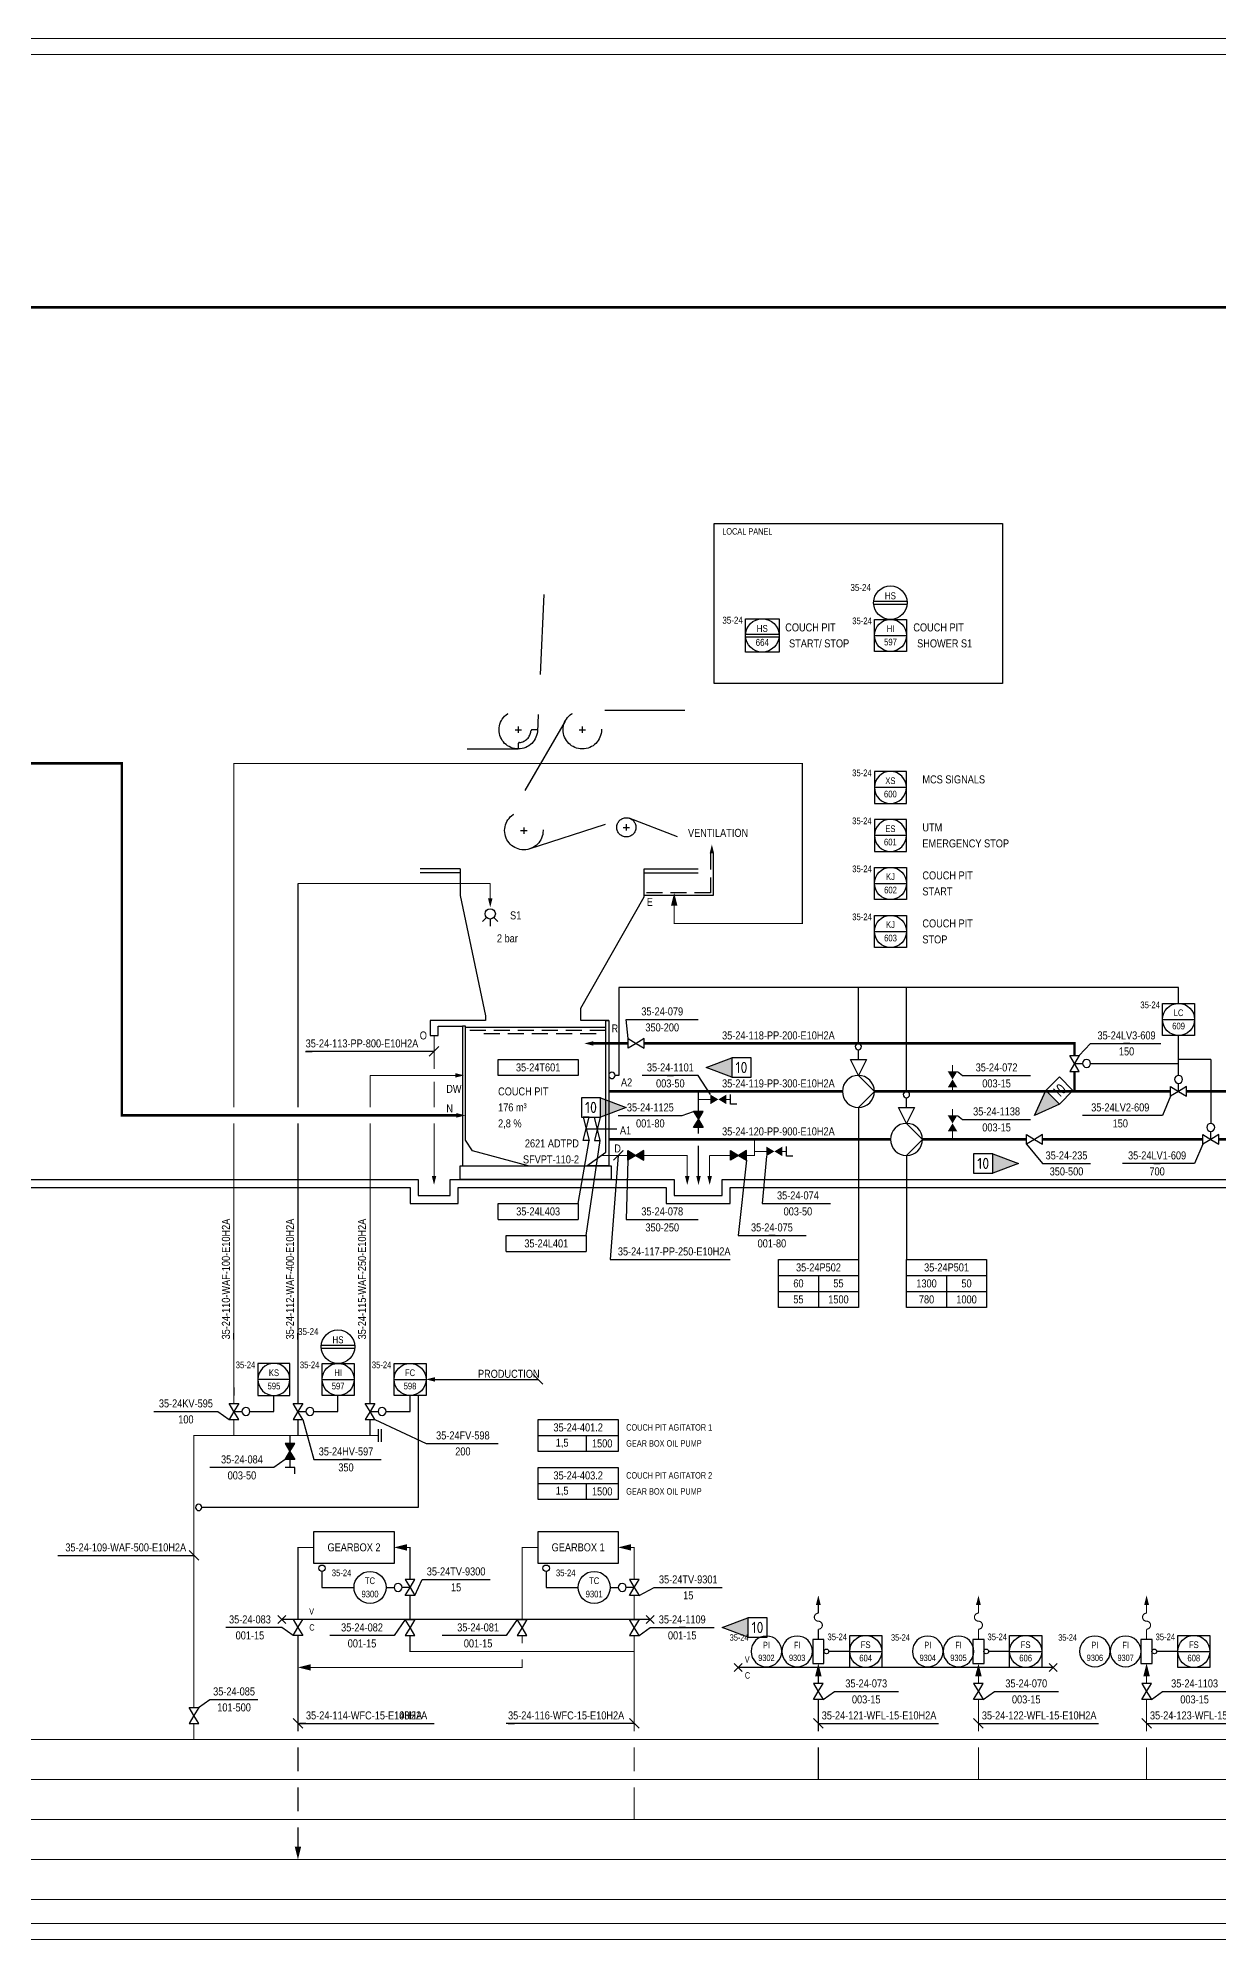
# Model space of a CAD drawing. Header units: millimetres. Extents: x -55 to 6506, y -5 to 599.
# Drawn here: x 3619 to 3988, y 0 to 594 of the extents above; entities that cross this region are included whole.
import ezdxf
from ezdxf.enums import TextEntityAlignment as Align

# ---------------------------------------------------------------- set-up
doc = ezdxf.new("R2010")
doc.units = ezdxf.units.MM
doc.header["$LTSCALE"] = 10
doc.header["$MEASUREMENT"] = 0
doc.linetypes.add('DASHDOT', pattern=[25.4, 12.7, -6.35, 0, -6.35])
doc.linetypes.add('DASHED', pattern=[0.75, 0.5, -0.25])
doc.layers.get('0').update_dxf_attribs({"linetype": 'CONTINUOUS'})
for name, color, linetype in [('P-A-SHEET', 3, 'CONTINUOUS'), ('P-AGITATOR_POS', 7, 'CONTINUOUS'), ('P-AIR', 7, 'CONTINUOUS'), ('P-COOLING_WATER', 3, 'CONTINUOUS'), ('P-CVPOS', 7, 'CONTINUOUS'), ('P-DELIVERY_LIMIT', 1, 'DASHDOT'), ('P-EQUIPMENTS', 7, 'CONTINUOUS'), ('P-FITTINGS', 7, 'CONTINUOUS'), ('P-FLOOR', 7, 'CONTINUOUS'), ('P-INSTRPOS', 7, 'CONTINUOUS'), ('P-INSTRPOS_TEXTS', 7, 'CONTINUOUS'), ('P-INSTRU', 7, 'CONTINUOUS'), ('P-LINEPOS', 7, 'CONTINUOUS'), ('P-MASS1', 6, 'CONTINUOUS'), ('P-MOTOR_POS', 7, 'CONTINUOUS'), ('P-OTHER', 7, 'CONTINUOUS'), ('P-PUMP_POS', 7, 'CONTINUOUS'), ('P-PUMPS', 7, 'CONTINUOUS'), ('P-REJECT', 22, 'CONTINUOUS'), ('P-REVISIONS', 1, 'CONTINUOUS'), ('P-SEALING_WATER', 3, 'CONTINUOUS'), ('P-SYMB', 7, 'CONTINUOUS'), ('P-TANK_POS', 7, 'CONTINUOUS'), ('P-TEXT', 7, 'CONTINUOUS'), ('P-VALVEPOS', 7, 'CONTINUOUS'), ('P-VENTS', 7, 'CONTINUOUS'), ('P-WATER', 3, 'CONTINUOUS'), ('P-WHITE_WATER', 3, 'CONTINUOUS'), ('PI0ATT', 7, 'CONTINUOUS')]:
    doc.layers.add(name, color=color, linetype=linetype)
doc.styles.add('Arial', font='ARIALN.TTF')
doc.styles.add('ARIALN', font='ARIALN.TTF')
doc.styles.add('CTS_REV', font='isocp.shx')
doc.styles.add('ROMANS', font='ARIALN.TTF')
doc.styles.get("Standard").update_dxf_attribs({"font": 'ARIALN.TTF'})

# ---------------------------------------------------------------- blocks, each defined once
blk = doc.blocks.new('PPI_0100X')
at = {"color": 0}
blk.add_circle((0, 0), 0.75, dxfattribs=at)
at = {"layer": 'PI0ATT', "color": 0, "flags": 1}
for tag, p in [('ANTNIMI', (-0.88, -0.31)), ('ANTPOS', (-0.88, -0.39)), ('ANTPNIM', (-0.88, -0.48)), ('ANTDN', (-0.88, -0.56)), ('ANTPN', (-0.88, -0.64)), ('ANTMAT', (-0.88, -0.73)), ('ANTLIIT', (-0.88, -0.81)), ('ANTPITU', (-0.88, -0.89)), ('ANTERI1', (-0.88, -0.98)), ('ANTPHAV', (-0.88, -1.06)), ('ANTSIPO', (-0.88, -1.14)), ('ANTAILY', (-0.88, -1.23)), ('ANTTIH', (-0.88, -1.31)), ('ANTALUE', (-0.88, -1.39)), ('ANTKPAI', (-0.88, -1.48)), ('ANTLMP', (-0.88, -1.56)), ('ANTYLAM', (-0.88, -1.64)), ('ANTLISA', (-0.88, -1.73))]:
    blk.add_attdef(tag, p, '', height=0.05, dxfattribs=at)
blk = doc.blocks.new('P7A0200')
at = {"color": 0, "linetype": 'ByBlock'}
for p, q in [((0, 5), (5, 0)), ((5, 0), (0, -5))]:
    blk.add_line(p, q, dxfattribs=at)
blk.add_lwpolyline([(0, -5, 1), (0, 5, 1)], format="xyb", close=True, dxfattribs=at)
blk = doc.blocks.new('P7A1100')
at = {"color": 0, "linetype": 'ByBlock'}
for points in [[(-3, -1.8), (-3, 1.8), (0, 0)], [(3, -1.8), (3, 1.8), (0, 0)]]:
    blk.add_lwpolyline(points, close=True, dxfattribs=at)
blk = doc.blocks.new('P7A1120')
at = {"color": 0, "linetype": 'ByBlock'}
blk.add_line((0, 0), (0, 3), dxfattribs=at)
for points in [[(-3, 1.8), (0, 0), (-3, -1.8)], [(3, 1.8), (0, 0), (3, -1.8)]]:
    blk.add_lwpolyline(points, close=True, dxfattribs=at)
blk.add_lwpolyline([(-1.5, 4.5, 1), (1.5, 4.5, 1)], format="xyb", close=True, dxfattribs=at)
blk = doc.blocks.new('PPI_1204A')
at = {"color": 0, "linetype": 'ByBlock'}
for p, q in [((-6, -6), (-6, 6)), ((-6, 6), (6, 6)), ((-6, 0), (6, 0)), ((6, 6), (6, -6)), ((6, -6), (-6, -6))]:
    blk.add_line(p, q, dxfattribs=at)
blk.add_circle((0, 0), 6, dxfattribs=at)
blk = doc.blocks.new('PPI_1200A')
at = {"color": 0, "linetype": 'ByBlock'}
blk.add_circle((0, 0), 6, dxfattribs=at)
blk = doc.blocks.new('P7A1304')
at = {"color": 0, "linetype": 'ByBlock'}
blk.add_line((1.5, 1.5), (-1.5, -1.5), dxfattribs=at)
blk = doc.blocks.new('PPI_1000A')
at = {"color": 0, "linetype": 'ByBlock'}
blk.add_line((-1, 0), (1, 0), dxfattribs=at)
blk = doc.blocks.new('PPI_0900A')
at = {"color": 0, "linetype": 'ByBlock'}
blk.add_line((-1, 0), (1, 0), dxfattribs=at)
blk = doc.blocks.new('PPI_1100A')
at = {"color": 0, "linetype": 'ByBlock'}
blk.add_line((0, 0), (2, 0), dxfattribs=at)
blk = doc.blocks.new('PR46FDB')
h = blk.add_hatch(color=0)
h.paths.add_polyline_path([(-3, -1.8), (-3, 1.8), (0, 0)])
h.paths.add_polyline_path([(3, -1.8), (3, 1.8), (0, 0)])
at = {"color": 0, "linetype": 'ByBlock'}
for points in [[(-3, -1.8), (-3, 1.8), (0, 0)], [(3, -1.8), (3, 1.8), (0, 0)]]:
    blk.add_lwpolyline(points, close=True, dxfattribs=at)
blk = doc.blocks.new('PR46FE9')
h = blk.add_hatch(color=0)
h.paths.add_polyline_path([(-3, -1.8), (-3, 1.8), (0, 0)])
h.paths.add_polyline_path([(3, -1.8), (3, 1.8), (0, 0)])
at = {"color": 0, "linetype": 'ByBlock'}
for points in [[(-3, -1.8), (-3, 1.8), (0, 0)], [(3, -1.8), (3, 1.8), (0, 0)]]:
    blk.add_lwpolyline(points, close=True, dxfattribs=at)
blk = doc.blocks.new('PR47035')
h = blk.add_hatch(color=0)
h.paths.add_polyline_path([(-3, -1.8), (-3, 1.8), (0, 0)])
h.paths.add_polyline_path([(3, -1.8), (3, 1.8), (0, 0)])
at = {"color": 0, "linetype": 'ByBlock'}
for points in [[(-3, -1.8), (-3, 1.8), (0, 0)], [(3, -1.8), (3, 1.8), (0, 0)]]:
    blk.add_lwpolyline(points, close=True, dxfattribs=at)
blk = doc.blocks.new('P7A1105')
at = {"color": 0, "linetype": 'ByBlock'}
for points in [[(-3, 1.8), (-3, -1.8), (0, 0)], [(0, 0), (3, 1.8), (3, -1.8)]]:
    blk.add_solid(points, dxfattribs=at)
blk = doc.blocks.new('P7A1212')
at = {"color": 0, "linetype": 'ByBlock'}
for p, q in [((0, -1.5), (0, 1.5)), ((2, -1.5), (0, -1.5))]:
    blk.add_line(p, q, dxfattribs=at)
blk = doc.blocks.new('P7A1305')
at = {"color": 0, "linetype": 'ByBlock'}
blk.add_solid([(-4, -1), (-4, 1), (0, 0)], dxfattribs=at)
blk = doc.blocks.new('PPI_0802A-25_0')
at = {"color": 0, "linetype": 'ByBlock'}
for p, q in [((0, -5), (0, 0)), ((0, 0), (25, 0)), ((25, 0), (25, -5)), ((0, -5), (25, -5))]:
    blk.add_line(p, q, dxfattribs=at)
blk = doc.blocks.new('PPI_0700A-25_0')
at = {"color": 0, "linetype": 'ByBlock'}
for p, q in [((0, 0), (25, 0)), ((0, -5), (0, 0)), ((25, 0), (25, -5)), ((25, -5), (0, -5))]:
    blk.add_line(p, q, dxfattribs=at)
blk = doc.blocks.new('PPI_0521A-25_0')
at = {"color": 0, "linetype": 'ByBlock'}
for p, q in [((0, 0), (25, 0)), ((0, -15), (0, 0)), ((25, 0), (25, -15)), ((0, -5), (25, -5)), ((12.5, -5), (12.5, -15)), ((0, -10), (25, -10)), ((25, -15), (0, -15))]:
    blk.add_line(p, q, dxfattribs=at)
blk = doc.blocks.new('p7a1370')
at = {"color": 0, "linetype": 'ByBlock'}
for p, q in [((1.25, 1.25), (-1.25, -1.25)), ((-1.25, 1.25), (1.25, -1.25))]:
    blk.add_line(p, q, dxfattribs=at)
blk = doc.blocks.new('CVM0194')
at = {"color": 0, "linetype": 'Continuous'}
blk.add_lwpolyline([(-1.5, 4.5, -1), (1.5, 4.5, -1), (-1.5, 4.5)], format="xyb", close=True, dxfattribs=at)
blk.add_lwpolyline([(0, 0), (0, 3)], dxfattribs=at)
at = {"layer": 'P-VENTS', "color": 7, "linetype": 'Continuous'}
for points in [[(-3, -1.8), (-3, 1.8), (0, 0)], [(3, -1.8), (3, 1.8), (0, 0)]]:
    blk.add_lwpolyline(points, close=True, dxfattribs=at)
blk = doc.blocks.new('CVMFE7C')
at = {"color": 0, "linetype": 'Continuous'}
blk.add_lwpolyline([(-1.5, 4.5, -1), (1.5, 4.5, -1), (-1.5, 4.5)], format="xyb", close=True, dxfattribs=at)
blk.add_lwpolyline([(0, 0), (0, 3)], dxfattribs=at)
at = {"layer": 'P-VENTS', "color": 0, "linetype": 'Continuous'}
for points in [[(-3, -1.8), (-3, 1.8), (0, 0)], [(3, -1.8), (3, 1.8), (0, 0)]]:
    blk.add_lwpolyline(points, close=True, dxfattribs=at)
blk = doc.blocks.new('P7A1214')
at = {"color": 0, "linetype": 'ByBlock'}
for p, q in [((-1, 2), (-1, -2)), ((0, 2), (0, -2))]:
    blk.add_line(p, q, dxfattribs=at)
blk = doc.blocks.new('CVM02A5')
at = {"color": 0, "linetype": 'Continuous'}
blk.add_lwpolyline([(-1.5, 4.5, -1), (1.5, 4.5, -1), (-1.5, 4.5)], format="xyb", close=True, dxfattribs=at)
blk.add_lwpolyline([(0, 0), (0, 3)], dxfattribs=at)
at = {"layer": 'P-VENTS', "color": 0, "linetype": 'Continuous'}
for points in [[(-3, -1.8), (-3, 1.8), (0, 0)], [(3, -1.8), (3, 1.8), (0, 0)]]:
    blk.add_lwpolyline(points, close=True, dxfattribs=at)
blk = doc.blocks.new('PRM1C26')
at = {"layer": 'P-OTHER'}
h = blk.add_hatch(color=0, dxfattribs=at)
h.dxf.hatch_style = 1
h.paths.add_polyline_path([(-3, -1.8), (-3, 1.8), (0, 0)])
h.paths.add_polyline_path([(3, -1.8), (3, 1.8), (0, 0)])
at = {"layer": 'P-VENTS', "color": 0, "linetype": 'Continuous'}
for points in [[(-3, -1.8), (-3, 1.8), (0, 0)], [(3, -1.8), (3, 1.8), (0, 0)]]:
    blk.add_lwpolyline(points, close=True, dxfattribs=at)
blk = doc.blocks.new('PPI_0102B')
at = {"color": 0, "linetype": 'ByBlock'}
blk.add_circle((0, -1), 1, dxfattribs=at)
blk = doc.blocks.new('P7A13E8')
at = {"color": 0, "linetype": 'Continuous'}
for points in [[(0, 5), (0, 8)], [(-2.5, 5), (2.5, 5), (0, 0), (-2.5, 5)]]:
    blk.add_lwpolyline(points, dxfattribs=at)
for start, end in [(90, 270), (270, 90)]:
    blk.add_arc((0, 9), 1, start, end, dxfattribs=at)
blk = doc.blocks.new('PPI_1202A')
at = {"color": 0, "linetype": 'ByBlock'}
for p, q in [((-5.98, 0.5), (5.98, 0.5)), ((-5.98, -0.5), (5.98, -0.5))]:
    blk.add_line(p, q, dxfattribs=at)
blk.add_circle((0, 0), 6, dxfattribs=at)
blk = doc.blocks.new('PPI_1205A')
at = {"color": 0, "linetype": 'ByBlock'}
for p, q in [((-6, -6), (-6, 6)), ((-6, 6), (6, 6)), ((-5.98, 0.5), (5.98, 0.5)), ((6, 6), (6, -6)), ((6, -6), (-6, -6)), ((-5.98, -0.5), (5.98, -0.5))]:
    blk.add_line(p, q, dxfattribs=at)
blk.add_circle((0, 0), 6, dxfattribs=at)
blk = doc.blocks.new('PPI_1504A-25_0')
at = {"color": 0, "linetype": 'ByBlock'}
for p, q in [((0, 0), (25, 0)), ((0, -10), (0, 0)), ((25, 0), (25, -10)), ((0, -5), (25, -5)), ((15, -5), (15, -10)), ((25, -10), (0, -10))]:
    blk.add_line(p, q, dxfattribs=at)
blk = doc.blocks.new('P7A1372')
at = {"color": 0, "linetype": 'ByBlock'}
blk.add_lwpolyline([(-14, 3), (-14, -3), (-8, -3), (-8, 3)], close=True, dxfattribs=at)
blk.add_lwpolyline([(-8, 3), (0, 0), (-8, -3)], dxfattribs=at)
blk.add_solid([(-8, -3), (-8, 3), (0, 0)], dxfattribs=at)
at = {"color": 7, "linetype": 'Continuous', "style": 'CTS_REV'}
blk.add_attdef('A', text='', height=3.5, dxfattribs=at).set_placement((-11, 0), align=Align.MIDDLE)
blk = doc.blocks.new('P7A1369')
at = {"color": 0, "linetype": 'ByBlock'}
blk.add_lwpolyline([(8, -3), (0, 0), (8, 3)], dxfattribs=at)
blk.add_lwpolyline([(14, -3), (14, 3), (8, 3), (8, -3)], close=True, dxfattribs=at)
blk.add_solid([(8, 3), (8, -3), (0, 0)], dxfattribs=at)
at = {"color": 7, "linetype": 'Continuous', "style": 'CTS_REV'}
blk.add_attdef('A', text='', height=3.5, dxfattribs=at).set_placement((11, 0), align=Align.MIDDLE)

msp = doc.modelspace()

# ---------------------------------------------------------------- linework, layer by layer
at = {"layer": 'P-A-SHEET', "color": 7, "const_width": 0.35}
for points in [[(-50, 0), (6501, 0), (6501, 594), (-50, 594)], [(-45, 5), (6496, 5), (6496, 589), (-45, 589)]]:
    msp.add_lwpolyline(points, close=True, dxfattribs=at)
at = {"layer": 'P-AIR', "linetype": 'DASHED'}
for points in [[(3828.82, 339.35), (3828.82, 327.04)], [(3828.82, 327.04), (3808.16, 327.04)]]:
    msp.add_lwpolyline(points, dxfattribs=at)
at = {"layer": 'P-AIR'}
for points in [[(3829.62, 339.35), (3829.62, 326.24)], [(3829.62, 326.24), (3808.16, 326.24)]]:
    msp.add_lwpolyline(points, dxfattribs=at)
at = {"layer": 'P-COOLING_WATER', "const_width": 0.35}
for points in [[(5972.5, 37.5), (15, 37.5)], [(15, 25), (5972.5, 25)]]:
    msp.add_lwpolyline(points, dxfattribs=at)
at = {"layer": 'P-CVPOS'}
for points in [[(3944, 276.25), (3947.5, 280), (3969.5, 280)], [(3972.5, 263.5), (3970, 257.5), (3945, 257.5)], [(3982.54, 248.5), (3980, 242.5), (3957.5, 242.5)], [(3655, 165), (3675, 165), (3678.5, 162.5)], [(3701.5, 162.5), (3705, 150), (3725.96, 150)], [(3724, 162.5), (3740, 155), (3762.5, 155)], [(3736.5, 107.5), (3738.75, 112.5), (3760, 112.5)], [(3806.5, 107.5), (3811.25, 110), (3832.5, 110)]]:
    msp.add_lwpolyline(points, dxfattribs=at)
at = {"layer": 'P-DELIVERY_LIMIT'}
for points in [[(3810, 100), (3695, 100)], [(3935.79, 85), (3837.5, 85)]]:
    msp.add_lwpolyline(points, dxfattribs=at)
at = {"layer": 'P-EQUIPMENTS'}
for points in [[(3750.66, 334.54), (3750.66, 326.25), (3758.54, 288.6), (3758.54, 287.18), (3751.39, 287.18), (3741.25, 287.18), (3741.25, 282.5), (3743.75, 282.5), (3743.75, 285.36), (3751.39, 285.36)], [(3797.04, 287.18), (3788.29, 287.18), (3788.29, 291.06), (3808.16, 325.79), (3808.16, 334.54)], [(3752.3, 285.36), (3751.39, 285.36)], [(3751.39, 285.36), (3751.39, 241.7)], [(3771.9, 241.7), (3754.5, 246.46), (3752.3, 249.77), (3752.3, 285.36)], [(3796.13, 285), (3752.3, 285)], [(3751.39, 241.7), (3790.22, 241.7)]]:
    msp.add_lwpolyline(points, dxfattribs=at)
for points in [[(3790.22, 241.7), (3796.13, 245.99), (3796.13, 287.18), (3797.04, 287.18), (3797.04, 241.7)], [(3750.66, 241.7), (3797.77, 241.7), (3797.77, 237.5), (3750.66, 237.5)]]:
    msp.add_lwpolyline(points, close=True, dxfattribs=at)
at = {"layer": 'P-EQUIPMENTS', "linetype": 'DASHED'}
for points in [[(3796.13, 284), (3752.3, 284)], [(3793.08, 283), (3756.3, 283)]]:
    msp.add_lwpolyline(points, dxfattribs=at)
at = {"layer": 'P-FLOOR'}
for points in [[(3447.5, 237.5), (3465, 237.5), (3465, 232.5), (3475, 232.5), (3475, 237.5), (3737.5, 237.5), (3737.5, 232.5), (3747.5, 232.5), (3747.5, 237.5), (3817.5, 237.5), (3817.5, 232.5), (3832.5, 232.5), (3832.5, 237.5), (3995, 237.5), (3995, 232.5), (4005, 232.5), (4005, 237.5), (4065, 237.5), (4065, 232.5), (4075, 232.5), (4075, 237.5), (4280, 237.5)], [(3447.5, 235), (3462.5, 235), (3462.5, 230), (3477.5, 230), (3477.5, 235), (3735, 235), (3735, 230), (3750, 230), (3750, 235), (3815, 235), (3815, 230), (3835, 230), (3835, 235), (3992.5, 235), (3992.5, 230), (4007.5, 230), (4007.5, 235), (4062.5, 235), (4062.5, 230), (4077.5, 230), (4077.5, 235), (4277.5, 235)]]:
    msp.add_lwpolyline(points, dxfattribs=at)
at = {"layer": 'P-INSTRU'}
for points in [[(3975, 292.5), (3975, 297.5), (3800.17, 297.5), (3800.17, 270), (3799.05, 270)], [(3875, 280), (3875, 297.5)], [(3890, 265), (3890, 297.5)], [(3975, 270), (3975, 282.5)], [(3947.5, 273.75), (3975, 273.75)], [(3985.04, 275), (3975, 275)], [(3985.04, 275), (3985.04, 255)], [(3680, 172.5), (3680, 170)], [(3742.8, 175), (3775, 175)], [(3737.5, 170), (3737.5, 135), (3670, 135)], [(3685, 165), (3692.5, 165), (3692.5, 170)], [(3705, 165), (3712.5, 165), (3712.5, 170)], [(3727.5, 165), (3735, 165), (3735, 170)], [(3707.5, 115), (3707.5, 110), (3717.5, 110)], [(3777.5, 115), (3777.5, 110), (3787.5, 110)], [(3727.5, 110), (3730, 110)], [(3797.5, 110), (3800, 110)], [(3872.29, 90), (3865.78, 90)], [(3922.25, 90), (3915.68, 90)], [(3974.75, 90), (3968.18, 90)]]:
    msp.add_lwpolyline(points, dxfattribs=at)
at = {"layer": 'P-LINEPOS'}
for points in [[(3742.5, 277.5), (3737.5, 277.5), (3702.5, 277.5)], [(3800.04, 245), (3797.54, 212.5), (3835, 212.5)], [(3625, 120), (3667.5, 120)], [(3700, 67.5), (3742.5, 67.5)], [(3805, 67.5), (3765, 67.5)], [(3862.5, 67.5), (3900, 67.5)], [(3912.5, 67.5), (3950, 67.5)], [(3965, 67.5), (4002.5, 67.5)]]:
    msp.add_lwpolyline(points, dxfattribs=at)
at = {"layer": 'P-MASS1', "const_width": 0.8}
for points in [[(2205, 480), (2205, 510), (4245, 510), (4245, 452.5)], [(4420, 252.8), (4420, 450), (4042.5, 450), (4042.5, 417.5), (4042.54, 430), (4042.54, 265), (3977.5, 265)], [(3987.54, 250), (4092.5, 250), (4092.5, 430), (4232.5, 430), (4232.5, 370.86)], [(3092.5, 265), (3092.5, 367.5), (3645, 367.5), (3645, 257.5), (3749.5, 257.5)], [(3803.16, 280), (3791.29, 280)], [(3808.16, 280), (3942.5, 280), (3942.5, 276.25)], [(3942.5, 271.25), (3942.5, 265)], [(3796.91, 265), (3870, 265)], [(3880, 265), (3972.5, 265)], [(3796.91, 250), (3885.04, 250)], [(3895.04, 250), (3927.5, 250)], [(3932.5, 250), (3982.54, 250)]]:
    msp.add_lwpolyline(points, dxfattribs=at)
at = {"layer": 'P-OTHER'}
for points in [[(3830, 392.5), (3830, 442.5), (3920, 442.5), (3920, 392.5), (3830, 392.5)], [(3750.66, 334.54), (3738.16, 334.54)], [(3750.66, 333.29), (3738.16, 333.29)], [(3808.16, 334.54), (3825, 334.54)], [(3808.16, 333.29), (3825, 333.29)], [(3789.09, 249.65), (3790.91, 256.93)], [(3789.09, 256.93), (3790.91, 249.65)], [(3790.91, 256.93), (3789.09, 256.93)], [(3789.09, 249.65), (3790.91, 256.93)], [(3789.09, 256.93), (3790.91, 249.65)], [(3794.4, 256.93), (3792.58, 249.65)], [(3794.4, 249.65), (3792.58, 256.93)], [(3792.58, 256.93), (3794.4, 256.93)], [(3875, 260), (3875, 212.5)], [(3787.5, 230), (3790.91, 249.65)], [(3790.91, 249.65), (3789.09, 249.65)], [(3790.91, 249.65), (3789.09, 249.65)], [(3790, 253.29), (3799.53, 253.29)], [(3790.04, 220), (3794.4, 249.65)], [(3792.58, 249.65), (3794.4, 249.65)], [(3890, 245), (3890, 212.5)], [(3705, 127.5), (3730, 127.5), (3730, 117.5), (3705, 117.5), (3705, 127.5)], [(3775, 127.5), (3800, 127.5), (3800, 117.5), (3775, 117.5), (3775, 127.5)], [(3698.5, 95), (3695, 97.5), (3677.5, 97.5)], [(3733.5, 100), (3730, 95), (3710, 95)], [(3768.46, 100), (3765, 95), (3745, 95)], [(3806.5, 95), (3810, 97.5), (3830, 97.5)], [(3864, 75), (3867.5, 77.5), (3887.5, 77.5)], [(3914, 75), (3917.5, 77.5), (3937.5, 77.5)], [(3966.5, 75), (3970, 77.5), (3990, 77.5)]]:
    msp.add_lwpolyline(points, dxfattribs=at)
at = {"layer": 'P-OTHER', "linetype": 'DASHED', "ltscale": 5}
for points in [[(3776.79, 420.26), (3774.75, 377.28)], [(3783.42, 380.7), (3765.17, 349.2)], [(3820.79, 384.01), (3788.79, 384.01)], [(3767.79, 378.01), (3769.79, 378.01)], [(3768.79, 379.01), (3768.79, 377.01)], [(3774.79, 378.01), (3773.17, 378.01)], [(3787.79, 378.01), (3789.79, 378.01)], [(3788.79, 379.01), (3788.79, 377.01)], [(3752.79, 372.01), (3768.79, 372.01)], [(3768.79, 373.63), (3768.79, 372.01)], [(3769.54, 346.51), (3771.54, 346.51)], [(3770.54, 347.51), (3770.54, 345.51)], [(3772.23, 340.75), (3801.7, 350.39)], [(3801.54, 347.51), (3803.54, 347.51)], [(3802.54, 348.51), (3802.54, 346.51)], [(3818.54, 344.51), (3803.46, 350.37)]]:
    msp.add_lwpolyline(points, dxfattribs=at)
for points in [[(3769.15, 374.03, 0.361838), (3772.77, 377.65)], [(3773.17, 378.01, 0.387795), (3772.77, 377.65)], [(3769.15, 374.03, 0.387795), (3768.79, 373.63)]]:
    msp.add_lwpolyline(points, format="xyb", dxfattribs=at)
at = {"layer": 'P-OTHER'}
for points in [[(3860.75, 86.25), (3864.25, 86.25), (3864.25, 93.75), (3860.75, 93.75), (3860.75, 86.25)], [(3910.75, 86.25), (3914.25, 86.25), (3914.25, 93.75), (3910.75, 93.75), (3910.75, 86.25)], [(3963.25, 86.25), (3966.75, 86.25), (3966.75, 93.75), (3963.25, 93.75), (3963.25, 86.25)]]:
    msp.add_lwpolyline(points, close=True, dxfattribs=at)
at = {"layer": 'P-OTHER', "linetype": 'DASHED', "ltscale": 5}
for centre, radius in [((3768.79, 378.01), 6), ((3788.79, 378.01), 6), ((3770.54, 346.51), 6), ((3802.54, 347.51), 3)]:
    msp.add_circle(centre, radius, dxfattribs=at)
at = {"layer": 'P-REJECT', "const_width": 0.35}
for points in [[(3742.5, 282.37), (3742.5, 272)], [(3904.41, 271.25), (3904.41, 273.25)], [(3742.5, 268), (3742.5, 260)], [(3825.04, 258.75), (3825.04, 265)], [(3825.04, 262.5), (3828.79, 262.5)], [(3833.79, 262.5), (3835.04, 262.5)], [(3904.41, 265), (3904.41, 266.25)], [(3904.41, 257.5), (3904.41, 259.5)], [(3742.5, 255), (3742.5, 238.59)], [(3825.04, 251.75), (3825.04, 253.75)], [(3840.04, 245), (3842.54, 245), (3842.54, 250)], [(3904.41, 250), (3904.41, 252.5)], [(3803.04, 245), (3794.46, 245)], [(3821.54, 238.25), (3821.54, 245), (3808.04, 245)], [(3825.04, 237.5), (3825.04, 248)], [(3828.54, 238.25), (3828.54, 245)], [(3828.54, 245), (3835.04, 245)], [(3842.54, 246.25), (3846.29, 246.25)], [(3851.29, 246.25), (3852.54, 246.25)]]:
    msp.add_lwpolyline(points, dxfattribs=at)
at = {"layer": 'P-SEALING_WATER', "const_width": 0.35}
for points in [[(3862.5, 93.75), (3862.5, 96.94), (3862.5, 96.94, 1), (3862.5, 99.44, -1), (3862.5, 101.94), (3862.5, 105.59)], [(3912.5, 93.75), (3912.5, 96.94), (3912.5, 96.94, 1), (3912.5, 99.44, -1), (3912.5, 101.94), (3912.5, 105.59)], [(3965, 93.75), (3965, 96.94), (3965, 96.94, 1), (3965, 99.44, -1), (3965, 101.94), (3965, 105.59)]]:
    msp.add_lwpolyline(points, format="xyb", dxfattribs=at)
for points in [[(3862.5, 50), (3862.5, 60)], [(15, 50), (5972.5, 50)]]:
    msp.add_lwpolyline(points, dxfattribs=at)
at = {"layer": 'P-SYMB'}
for points in [[(3758.91, 319.34), (3757.67, 318.1)], [(3760.04, 318.87), (3760.04, 316.63)], [(3761.17, 319.34), (3762.42, 318.1)]]:
    msp.add_lwpolyline(points, dxfattribs=at)
msp.add_circle((3760.04, 320.47), 1.6, dxfattribs=at)
at = {"layer": 'P-VALVEPOS'}
for points in [[(3803.16, 281.5), (3802.5, 287.5), (3825, 287.5)], [(3828.79, 264), (3824.96, 270), (3807.5, 270)], [(3905.91, 271.25), (3907.54, 270), (3928.79, 270)], [(3800, 257.5), (3820, 257.5), (3823.54, 258.75)], [(3905.91, 257.5), (3907.54, 256.25), (3928.79, 256.25)], [(3846.29, 244.75), (3845, 230), (3866.25, 230)], [(3927.5, 248.5), (3932.5, 242.5), (3947.5, 242.5)], [(3803.04, 243.5), (3802.5, 225), (3825, 225)], [(3840.04, 243.5), (3837.5, 220), (3858.75, 220)], [(3696, 150), (3692.5, 147.5), (3672.5, 147.5)], [(3668.96, 72.5), (3672.5, 75), (3687.5, 75)]]:
    msp.add_lwpolyline(points, dxfattribs=at)
at = {"layer": 'P-WATER', "const_width": 0.35}
for points in [[(3700, 260), (3700, 330)], [(3700, 167.5), (3700, 255)], [(3700, 157.5), (3700, 162.5)], [(3700, 157.5), (3700, 162.5)], [(3697.5, 157.5), (3697.5, 155)], [(3697.5, 150), (3697.5, 147.5)], [(3705, 122.5), (3700, 122.5), (3700, 100)], [(3735, 112.5), (3735, 122.5), (3734, 122.5)], [(3770, 100), (3770, 122.5), (3775, 122.5)], [(3805, 112.5), (3805, 122.5), (3804, 122.5)], [(3735, 105), (3735, 107.5)], [(3735, 107.5), (3735, 100)], [(3805, 107.5), (3805, 100)], [(3700, 95), (3700, 65)], [(3735, 95), (3735, 90), (3805, 90)], [(3770, 92.5), (3770, 95)], [(3805, 95), (3805, 92.5)], [(3805, 95), (3805, 65)], [(3770, 87.5), (3770, 85), (3704, 85)], [(3862.5, 80), (3862.5, 82.25)], [(3912.5, 80), (3912.5, 82.25)], [(3965, 80), (3965, 82.25)], [(3862.5, 65), (3862.5, 75)], [(3912.5, 65), (3912.5, 75)], [(3965, 65), (3965, 75)], [(3700, 60), (3700, 52.5)], [(3805, 60), (3805, 52.5)], [(3912.5, 50), (3912.5, 60)], [(3965, 50), (3965, 60)], [(3700, 47.5), (3700, 40)], [(3805, 47.5), (3805, 37.5)], [(3700, 35), (3700, 29)], [(15, 12.5), (5272.5, 12.5)]]:
    msp.add_lwpolyline(points, dxfattribs=at)
at = {"layer": 'P-WHITE_WATER', "const_width": 0.35}
for points in [[(3680, 260), (3680, 367.5), (3857.5, 367.5), (3857.5, 317.5), (3842.5, 317.5), (3817.5, 317.5), (3817.5, 323.04)], [(3700, 330), (3717.54, 330), (3760.04, 330)], [(3760.04, 325.3), (3760.04, 330)], [(3722.5, 270), (3749.11, 270)], [(3722.54, 270), (3722.53, 260)], [(3680, 255), (3680, 167.5)], [(3722.53, 255), (3722.53, 250), (3722.53, 243.5), (3722.49, 167.5)], [(3680, 157.5), (3680, 162.5)], [(3680, 157.5), (3680, 162.5)], [(3722.49, 162.5), (3722.49, 157.5)], [(3722.5, 162.5), (3722.5, 157.5)], [(3667.5, 72.5), (3667.5, 157.5), (3725, 157.5)], [(3667.5, 62.5), (3667.5, 67.5)], [(4107.5, 62.5), (2097, 62.5)]]:
    msp.add_lwpolyline(points, dxfattribs=at)

# ---------------------------------------------------------------- block references
at = {"layer": 'P-AGITATOR_POS', "color": 140}
for p in [(3762.5, 230), (3765.04, 220)]:
    msp.add_blockref('PPI_0802A-25_0', p, dxfattribs=at)
at = {"layer": 'P-CVPOS', "color": 140, "rotation": 180}
for p in [(3958.75, 280), (3956.79, 257.5), (3715, 150)]:
    msp.add_blockref('PPI_1000A', p, dxfattribs=at)
at = {"layer": 'P-CVPOS', "color": 140}
for p in [(3968.29, 242.5), (3751.5, 155)]:
    msp.add_blockref('PPI_1000A', p, dxfattribs=at)
at = {"layer": 'P-CVPOS', "color": 140, "xscale": -1, "rotation": 180}
for p in [(3665, 165), (3749.38, 112.5), (3821.88, 110)]:
    msp.add_blockref('PPI_1000A', p, dxfattribs=at)
at = {"layer": 'P-DELIVERY_LIMIT', "xscale": -1}
for p in [(3695, 100), (3810, 100), (3837.5, 85), (3935.79, 85)]:
    msp.add_blockref('p7a1370', p, dxfattribs=at)
at = {"layer": 'P-FITTINGS', "xscale": -1}
msp.add_blockref('P7A1214', (3725, 157.5), dxfattribs=at)
at = {"layer": 'P-INSTRPOS', "color": 1, "xscale": 0.87, "yscale": 0.87, "zscale": 0.87}
for p in [(3885, 417.72), (3712.5, 185.22)]:
    msp.add_blockref('PPI_1202A', p, dxfattribs=at)
at = {"layer": 'P-INSTRPOS', "color": 140}
for name, p, xscale, yscale, zscale in [('PPI_1205A', (3845, 407.5), 0.87, 0.87, 0.87), ('PPI_1204A', (3885.04, 407.5), 0.8333, 0.8333, 0.8333), ('PPI_1204A', (3885, 360), -0.833333, 0.833333, 0.833333), ('PPI_1204A', (3885, 345), -0.833333, 0.833333, 0.833333), ('PPI_1204A', (3885.04, 330), 0.8333, 0.8333, 0.8333), ('PPI_1204A', (3885.04, 315), 0.8333, 0.8333, 0.8333), ('PPI_1204A', (3692.5, 175), -0.833333, 0.833333, 0.833333), ('PPI_1204A', (3712.54, 175), 0.8333, 0.8333, 0.8333), ('PPI_1200A', (3722.5, 110), 0.8333, 0.8333, 0.8333), ('PPI_1200A', (3792.5, 110), 0.8333, 0.8333, 0.8333)]:
    msp.add_blockref(name, p, dxfattribs=dict(at, xscale=xscale, yscale=yscale, zscale=zscale))
at = {"layer": 'P-INSTRU', "color": 140}
for name, p, xscale, yscale, zscale in [('PPI_1204A', (3975, 287.5), 0.833333333333334, 0.833333333333334, 0.833333333333334), ('PPI_1204A', (3735, 175), 0.833333333333334, 0.833333333333334, 0.833333333333334), ('PPI_1200A', (3846.29, 90), -0.8, 0.8, 0.8), ('PPI_1200A', (3855.89, 90), -0.8, 0.8, 0.8), ('PPI_1204A', (3877.29, 90), 0.833333333333334, 0.833333333333334, 0.833333333333334), ('PPI_1200A', (3896.67, 90), -0.8, 0.8, 0.8), ('PPI_1200A', (3906.27, 90), -0.8, 0.8, 0.8), ('PPI_1204A', (3927.25, 90), 0.833333333333334, 0.833333333333334, 0.833333333333334), ('PPI_1200A', (3948.87, 90), -0.8, 0.8, 0.8), ('PPI_1200A', (3958.47, 90), -0.8, 0.8, 0.8), ('PPI_1204A', (3979.75, 90), 0.833333333333334, 0.833333333333334, 0.833333333333334)]:
    msp.add_blockref(name, p, dxfattribs=dict(at, xscale=xscale, yscale=yscale, zscale=zscale))
at = {"layer": 'P-INSTRU', "color": 140, "xscale": -1, "rotation": 270}
for p in [(3799.05, 270), (3670, 135)]:
    msp.add_blockref('PPI_0102B', p, dxfattribs=at)
at = {"layer": 'P-INSTRU', "color": 140, "rotation": 180}
for p in [(3707.5, 115), (3777.5, 115)]:
    msp.add_blockref('PPI_0102B', p, dxfattribs=at)
at = {"layer": 'P-INSTRU', "color": 140}
for p in [(3865.03, 90), (3914.93, 90), (3967.43, 90)]:
    msp.add_blockref('PPI_0100X', p, dxfattribs=at)
at = {"layer": 'P-LINEPOS', "color": 140}
for p in [(3832.44, 280), (3702.4, 277.5), (3832.44, 265), (3832.44, 250), (3799.9, 212.5), (3627.36, 120), (3765.6, 67.5), (3863.56, 67.5), (3913.56, 67.5), (3966.06, 67.5)]:
    msp.add_blockref('PPI_1100A', p, dxfattribs=at)
at = {"layer": 'P-LINEPOS', "xscale": -1, "rotation": 270}
msp.add_blockref('P7A1304', (3742.5, 277.5), dxfattribs=at)
at = {"layer": 'P-LINEPOS'}
msp.add_blockref('P7A1304', (3800.04, 245), dxfattribs=at)
at = {"layer": 'P-LINEPOS', "color": 140}
for p, rotation in [((3680, 187.5), 90), ((3700, 187.5), 90), ((3722.5, 187.5), 90), ((3702.5, 67.5), 180)]:
    msp.add_blockref('PPI_1100A', p, dxfattribs=dict(at, rotation=rotation))
at = {"layer": 'P-LINEPOS', "xscale": -1}
for p in [(3667.5, 120), (3700, 67.5), (3805, 67.5), (3862.5, 67.5), (3912.5, 67.5), (3965, 67.5)]:
    msp.add_blockref('P7A1304', p, dxfattribs=at)
at = {"layer": 'P-MOTOR_POS', "color": 140}
for p in [(3775, 162.5), (3775, 147.5)]:
    msp.add_blockref('PPI_1504A-25_0', p, dxfattribs=at)
at = {"layer": 'P-PUMP_POS', "color": 140}
for p in [(3850.04, 212.5), (3890.04, 212.5)]:
    msp.add_blockref('PPI_0521A-25_0', p, dxfattribs=at)
at = {"layer": 'P-PUMPS'}
for p in [(3875, 265), (3890.04, 250)]:
    msp.add_blockref('P7A0200', p, dxfattribs=at)
at = {"layer": 'P-REVISIONS'}
for name, p in [('P7A1369', (3827.5, 272.5)), ('P7A1372', (3802.5, 260)), ('P7A1372', (3925, 242.5)), ('P7A1369', (3832.5, 97.5))]:
    msp.add_blockref(name, p, dxfattribs=at).add_auto_attribs({'A': '10'})
at = {"layer": 'P-REVISIONS', "rotation": 45}
msp.add_blockref('P7A1369', (3930, 257.5), dxfattribs=at).add_auto_attribs({'A': '10'})
at = {"layer": 'P-SYMB'}
for p, xscale, yscale, zscale, rotation in [((3829.25, 342.15), -0.7, 0.7, 0.7, 270), ((3760.04, 322.5), -0.7, 0.7, 0.7, 89.9999999999999), ((3789.41, 280), 0.7, 0.7, 0.7, 180), ((3742.5, 235.79), -0.7, 0.7, 0.7, 89.99999999999987), ((3821.57, 235.75), 0.7, 0.7, 0.7, 270), ((3825.07, 235.75), 0.7, 0.7, 0.7, 270), ((3828.57, 235.75), 0.7, 0.7, 0.7, 270), ((3740, 175), 0.7, 0.7, 0.7, 180), ((3862.5, 107.5), 0.75, 0.75, 0.75, 90.00000000000001), ((3912.5, 107.5), 0.75, 0.75, 0.75, 90.00000000000001), ((3965, 107.5), 0.75, 0.75, 0.75, 90.00000000000001)]:
    msp.add_blockref('P7A1305', p, dxfattribs=dict(at, xscale=xscale, yscale=yscale, zscale=zscale, rotation=rotation))
at = {"layer": 'P-SYMB', "xscale": -1}
for name, p, rotation in [('P7A1305', (3817.5, 327.04), 270), ('P7A1212', (3697.5, 147.5), 89.99999999999987), ('P7A1305', (3700, 25), 89.9999999999999)]:
    msp.add_blockref(name, p, dxfattribs=dict(at, rotation=rotation))
at = {"layer": 'P-SYMB'}
for name, p in [('P7A13E8', (3875, 270)), ('P7A1212', (3835.04, 262.5)), ('P7A13E8', (3890, 255)), ('P7A1212', (3852.54, 246.25))]:
    msp.add_blockref(name, p, dxfattribs=at)
at = {"layer": 'P-SYMB', "xscale": 0.7, "yscale": 0.7, "zscale": 0.7}
for p in [(3751.91, 270), (3752.3, 257.5)]:
    msp.add_blockref('P7A1305', p, dxfattribs=at)
at = {"layer": 'P-SYMB', "xscale": -1}
for name, p in [('P7A1304', (3775, 175)), ('P7A1305', (3700, 85))]:
    msp.add_blockref(name, p, dxfattribs=at)
at = {"layer": 'P-SYMB'}
for p, rotation in [((3730, 122.5), 180), ((3800, 122.5), 180), ((3862.5, 86.25), 90), ((3912.5, 86.25), 90), ((3965, 86.25), 90)]:
    msp.add_blockref('P7A1305', p, dxfattribs=dict(at, rotation=rotation))
at = {"layer": 'P-TANK_POS', "color": 140}
msp.add_blockref('PPI_0700A-25_0', (3762.5, 275), dxfattribs=at)
at = {"layer": 'P-VALVEPOS', "color": 140}
for p in [(3813.75, 287.5), (3816.29, 270), (3918.16, 270), (3810.04, 257.5), (3918.16, 256.25), (3940, 242.5), (3856.12, 230), (3813.75, 225), (3680.04, 75)]:
    msp.add_blockref('PPI_0900A', p, dxfattribs=at)
at = {"layer": 'P-VALVEPOS', "color": 140, "rotation": 180}
msp.add_blockref('PPI_0900A', (3848, 220), dxfattribs=at)
at = {"layer": 'P-VALVEPOS', "color": 140, "xscale": -1}
for p in [(3682.5, 147.5), (3685, 97.5), (3820, 97.5), (3720, 95), (3756.25, 95)]:
    msp.add_blockref('PPI_0900A', p, dxfattribs=at)
at = {"layer": 'P-VALVEPOS', "color": 140, "xscale": -1, "rotation": 180}
for p in [(3877.46, 77.5), (3927.43, 77.5), (3980, 77.5)]:
    msp.add_blockref('PPI_0900A', p, dxfattribs=at)
at = {"layer": 'P-VENTS'}
for name, p, xscale, yscale, zscale in [('P7A1100', (3805.66, 280), 0.833, 0.833, 0.833), ('P7A1120', (3975, 265), 0.833, 0.833, 0.833), ('P7A1100', (3930, 250), 0.8333333333333334, 0.8333333333333334, 0.8333333333333334), ('P7A1120', (3985.04, 250), 0.833, 0.833, 0.833), ('PR47035', (3805.54, 245), 0.833333333333334, 0.833333333333334, 0.833333333333334), ('PR46FDB', (3837.54, 245), 0.833333333333334, 0.833333333333334, 0.833333333333334)]:
    msp.add_blockref(name, p, dxfattribs=dict(at, xscale=xscale, yscale=yscale, zscale=zscale))
for name, p, xscale, yscale, zscale, rotation in [('P7A1120', (3942.5, 273.75), 0.833, 0.833, 0.833, 270), ('P7A1105', (3904.41, 268.75), 0.8333333333332575, 0.8333333333332575, 0.8333333333332575, 90.00000000000001), ('PR46FE9', (3825.04, 256.25), 0.833333333333334, 0.833333333333334, 0.833333333333334, 90.00000000000001), ('P7A1105', (3904.41, 255), 0.8333333333332575, 0.8333333333332575, 0.8333333333332575, 90.00000000000001), ('CVMFE7C', (3680, 165), -0.8333333333333341, 0.8333333333333341, 0.8333333333333341, 270), ('CVM02A5', (3700, 165), -0.8333333333333341, 0.8333333333333341, 0.8333333333333341, 270), ('CVM02A5', (3722.5, 165), -0.8333333333333341, 0.8333333333333341, 0.8333333333333341, 270), ('PRM1C26', (3697.5, 152.5), -0.8333333333333341, 0.8333333333333341, 0.8333333333333341, 89.99999999999987), ('CVM0194', (3735, 110), -0.8333333333333341, 0.8333333333333341, 0.8333333333333341, 89.99999999999986), ('CVM0194', (3805, 110), -0.8333333333333341, 0.8333333333333341, 0.8333333333333341, 89.99999999999986), ('P7A1100', (3700, 97.5), -0.8333333333333334, 0.8333333333333334, 0.8333333333333334, 89.99999999999986), ('P7A1100', (3735, 97.5), -0.8333333333333341, 0.8333333333333341, 0.8333333333333341, 270), ('P7A1100', (3770, 97.5), -0.8333333333333341, 0.8333333333333341, 0.8333333333333341, 270), ('P7A1100', (3805, 97.5), -0.8333333333333341, 0.8333333333333341, 0.8333333333333341, 270), ('P7A1100', (3862.5, 77.5), 0.833, 0.833, 0.833, 90.00000000000001), ('P7A1100', (3912.5, 77.5), 0.833, 0.833, 0.833, 90.00000000000001), ('P7A1100', (3965, 77.5), 0.833, 0.833, 0.833, 90.00000000000001), ('P7A1100', (3667.5, 70), -0.8333333333333341, 0.8333333333333341, 0.8333333333333341, 270)]:
    msp.add_blockref(name, p, dxfattribs=dict(at, xscale=xscale, yscale=yscale, zscale=zscale, rotation=rotation))
at = {"layer": 'P-VENTS', "extrusion": (0, 0, -1), "xscale": 0.8333333333332575, "yscale": 0.8333333333332575, "zscale": -0.8333333333332575, "rotation": 180}
for p in [(-3831.29, 262.5), (-3848.79, 246.25)]:
    msp.add_blockref('P7A1105', p, dxfattribs=at)

# ---------------------------------------------------------------- texts
at = {"layer": 'P-AGITATOR_POS', "color": 140, "style": 'Arial'}
for s, p in [('35-24L403', (3775, 227.5)), ('35-24L401', (3777.54, 217.5))]:
    msp.add_text(s, height=2.5, dxfattribs=at).set_placement(p, align=Align.MIDDLE)
at = {"layer": 'P-CVPOS', "color": 140, "style": 'Arial'}
for s, p in [('35-24LV3-609', (3958.75, 282.5)), ('150', (3958.75, 277.5)), ('35-24LV2-609', (3956.79, 260)), ('150', (3956.79, 255)), ('35-24LV1-609', (3968.29, 245)), ('700', (3968.29, 240)), ('35-24KV-595', (3665, 167.5)), ('100', (3665, 162.5)), ('35-24FV-598', (3751.5, 157.5)), ('35-24HV-597', (3715, 152.5)), ('350', (3715, 147.5)), ('200', (3751.5, 152.5)), ('35-24TV-9300', (3749.38, 115)), ('35-24TV-9301', (3821.88, 112.5)), ('15', (3749.38, 110)), ('15', (3821.88, 107.5))]:
    msp.add_text(s, height=2.5, dxfattribs=at).set_placement(p, align=Align.MIDDLE)
at = {"layer": 'P-DELIVERY_LIMIT', "style": 'Arial'}
for s, p in [('V', (3703.5, 102.5)), ('C', (3703.55, 97.5)), ('V', (3839.52, 87.5)), ('C', (3839.56, 82.5))]:
    msp.add_text(s, height=2, dxfattribs=at).set_placement(p, align=Align.MIDDLE_LEFT)
at = {"layer": 'P-INSTRPOS_TEXTS', "style": 'Arial'}
for height, p in [(2.175, (3878.91, 421.37)), (2.175, (3838.91, 411.15)), (2.083, (3879.2, 411)), (2.083, (3879.17, 363.5)), (2.083, (3879.17, 348.5)), (2.083, (3879.2, 333.5)), (2.083, (3879.2, 318.5)), (2.083, (3969.17, 291)), (2.175, (3706.41, 188.87)), (2.083, (3686.67, 178.5)), (2.083, (3706.7, 178.5)), (2.083, (3729.17, 178.5)), (2.083, (3716.67, 113.5)), (2.083, (3786.67, 113.5)), (2, (3840.69, 93.36)), (2.083, (3871.46, 93.5)), (2, (3891.07, 93.36)), (2.083, (3921.42, 93.5)), (2, (3943.27, 93.36)), (2.083, (3973.92, 93.5))]:
    msp.add_text('35-24', height=height, dxfattribs=at).set_placement(p, align=Align.RIGHT)
for s, height, p in [('HS', 2.175, (3885, 419.89)), ('HS', 2.175, (3845, 409.68)), ('HI', 2.083, (3885.04, 409.58)), ('664', 2.175, (3845, 405.32)), ('597', 2.083, (3885.04, 405.42)), ('XS', 2.083, (3885, 362.08)), ('600', 2.083, (3885, 357.92)), ('ES', 2.083, (3885, 347.08)), ('601', 2.083, (3885, 342.92)), ('KJ', 2.083, (3885.04, 332.08)), ('602', 2.083, (3885.04, 327.92)), ('KJ', 2.083, (3885.04, 317.08)), ('603', 2.083, (3885.04, 312.92)), ('609', 2.083, (3975, 285.42)), ('LC', 2.083, (3975, 289.58)), ('HS', 2.175, (3712.5, 187.39)), ('595', 2.083, (3692.5, 172.92)), ('KS', 2.083, (3692.5, 177.08)), ('597', 2.083, (3712.54, 172.92)), ('HI', 2.083, (3712.54, 177.08)), ('598', 2.083, (3735, 172.92)), ('FC', 2.083, (3735, 177.08)), ('TC', 2.083, (3722.5, 112.08)), ('TC', 2.083, (3792.5, 112.08)), ('9300', 2.083, (3722.5, 107.92)), ('9301', 2.083, (3792.5, 107.92)), ('PI', 2, (3846.29, 92)), ('FI', 2, (3855.89, 92)), ('FS', 2.083, (3877.29, 92.08)), ('PI', 2, (3896.67, 92)), ('FI', 2, (3906.27, 92)), ('FS', 2.083, (3927.25, 92.08)), ('PI', 2, (3948.87, 92)), ('FI', 2, (3958.47, 92)), ('FS', 2.083, (3979.75, 92.08)), ('9302', 2, (3846.29, 88)), ('9303', 2, (3855.89, 88)), ('604', 2.083, (3877.29, 87.92)), ('9304', 2, (3896.67, 88)), ('9305', 2, (3906.27, 88)), ('606', 2.083, (3927.25, 87.92)), ('9306', 2, (3948.87, 88)), ('9307', 2, (3958.47, 88)), ('608', 2.083, (3979.75, 87.92))]:
    msp.add_text(s, height=height, dxfattribs=at).set_placement(p, align=Align.MIDDLE)
at = {"layer": 'P-LINEPOS', "color": 140, "style": 'Arial'}
for s, p in [('35-24-113-PP-800-E10H2A', (3702.4, 280)), ('35-24-118-PP-200-E10H2A', (3832.44, 282.5)), ('35-24-119-PP-300-E10H2A', (3832.44, 267.5)), ('35-24-120-PP-900-E10H2A', (3832.44, 252.5)), ('35-24-117-PP-250-E10H2A', (3799.9, 215)), ('35-24-109-WAF-500-E10H2A', (3627.36, 122.5)), ('35-24-114-WFC-15-E10H2A', (3702.5, 70)), ('35-24-114-WFC-15-E10H2A', (3702.5, 70)), ('35-24-114-WFC-15-E10H2A', (3702.5, 70)), ('35-24-114-WFC-15-E10H2A', (3702.5, 70)), ('35-24-114-WFC-15-E10H2A', (3702.5, 70)), ('35-24-114-WFC-15-E10H2A', (3702.5, 70)), ('35-24-114-WFC-15-E10H2A', (3702.5, 70)), ('35-24-114-WFC-15-E10H2A', (3702.5, 70)), ('35-24-114-WFC-15-E10H2A', (3702.5, 70)), ('35-24-114-WFC-15-E10H2A', (3702.5, 70)), ('35-24-114-WFC-15-E10H2A', (3702.5, 70)), ('35-24-114-WFC-15-E10H2A', (3702.5, 70)), ('35-24-114-WFC-15-E143H2A', (3702.5, 70)), ('35-24-114-WFC-15-E10H2A', (3702.5, 70)), ('35-24-114-WFC-15-E10H2A', (3702.5, 70)), ('35-24-116-WFC-15-E10H2A', (3765.6, 70)), ('35-24-121-WFL-15-E10H2A', (3863.56, 70)), ('35-24-122-WFL-15-E10H2A', (3913.56, 70)), ('35-24-123-WFL-15-E10H2A', (3966.06, 70))]:
    msp.add_text(s, height=2.5, dxfattribs=at).set_placement(p, align=Align.MIDDLE_LEFT)
for s, p in [('35-24-110-WAF-100-E10H2A', (3677.5, 187.5)), ('35-24-112-WAF-400-E10H2A', (3697.5, 187.5)), ('35-24-115-WAF-250-E10H2A', (3720, 187.5))]:
    msp.add_text(s, height=2.5, rotation=90, dxfattribs=at).set_placement(p, align=Align.MIDDLE_LEFT)
at = {"layer": 'P-MOTOR_POS', "color": 140, "style": 'Arial'}
for s, p in [('35-24-401.2', (3787.5, 160)), ('1,5', (3782.5, 155)), ('1500', (3795, 155)), ('35-24-403.2', (3787.5, 145)), ('1,5', (3782.5, 140)), ('1500', (3795, 140))]:
    msp.add_text(s, height=2.5, dxfattribs=at).set_placement(p, align=Align.MIDDLE)
at = {"layer": 'P-OTHER', "char_height": 2.5, "attachment_point": 5, "style": 'Arial'}
for s, insert in [('GEARBOX 2', (3717.5, 122.5)), ('GEARBOX 1', (3787.5, 122.5))]:
    msp.add_mtext_dynamic_manual_height_columns(s, width=25, gutter_width=12.5, heights=[10], dxfattribs=dict(at, insert=insert))
at = {"layer": 'P-PUMP_POS', "color": 140, "style": 'Arial'}
for s, p in [('35-24P502', (3862.54, 210)), ('35-24P501', (3902.54, 210)), ('60', (3856.29, 205)), ('55', (3868.79, 205)), ('1300', (3896.29, 205)), ('50', (3908.79, 205)), ('55', (3856.29, 200)), ('1500', (3868.79, 200)), ('780', (3896.29, 200)), ('1000', (3908.79, 200))]:
    msp.add_text(s, height=2.5, dxfattribs=at).set_placement(p, align=Align.MIDDLE)
at = {"layer": 'P-TANK_POS', "color": 140, "style": 'Arial'}
msp.add_text('35-24T601', height=2.5, dxfattribs=at).set_placement((3775, 272.5), align=Align.MIDDLE)
for s, p in [('COUCH PIT', (3762.5, 265)), ('2,8 %', (3762.5, 255)), ('176 m³', (3762.5, 260))]:
    msp.add_text(s, height=2.5, dxfattribs=at).set_placement(p, align=Align.MIDDLE_LEFT)
at = {"layer": 'P-TEXT'}
for s, height, style, p in [('LOCAL PANEL', 2, 'ROMANS', (3832.5, 440)), ('COUCH PIT', 2.5, 'ROMANS', (3852.17, 410)), ('COUCH PIT', 2.5, 'ROMANS', (3892.17, 410)), ('START/ STOP', 2.5, 'ROMANS', (3853.36, 405)), ('SHOWER S1', 2.5, 'ROMANS', (3893.36, 405)), ('MCS SIGNALS', 2.5, 'ROMANS', (3895, 362.5)), ('UTM ', 2.5, 'ROMANS', (3895, 347.5)), ('EMERGENCY STOP', 2.5, 'ROMANS', (3895, 342.5)), ('COUCH PIT', 2.5, 'ROMANS', (3895, 332.5)), ('START', 2.5, 'ROMANS', (3895, 327.5)), ('S1', 2.5, 'ROMANS', (3766.24, 320)), ('E', 2.5, 'ROMANS', (3808.92, 324.23)), ('COUCH PIT', 2.5, 'ROMANS', (3895, 317.5)), ('2 bar', 2.5, 'ROMANS', (3762.14, 312.82)), ('STOP', 2.5, 'ROMANS', (3895, 312.5)), ('R', 2.5, 'ROMANS', (3797.93, 284.67)), ('O', 2.5, 'ROMANS', (3738.04, 282.49)), ('A2', 2.5, 'ROMANS', (3800.87, 267.82)), ('DW', 2.5, 'ROMANS', (3746.3, 265.8)), ('N', 2.5, 'ROMANS', (3746.35, 259.67)), ('2621 ADTPD', 2.5, 'ARIALN', (3770.86, 248.75)), ('A1', 2.5, 'ROMANS', (3800.54, 252.82)), ('SFVPT-110-2', 2.5, 'ARIALN', (3770.27, 243.75)), ('D', 2.5, 'ROMANS', (3798.77, 247.17)), ('COUCH PIT AGITATOR 1', 2, 'ROMANS', (3802.5, 160)), ('GEAR BOX OIL PUMP', 2, 'ROMANS', (3802.5, 155)), ('COUCH PIT AGITATOR 2', 2, 'ROMANS', (3802.5, 145)), ('GEAR BOX OIL PUMP', 2, 'ROMANS', (3802.5, 140))]:
    msp.add_text(s, height=height, dxfattribs=dict(at, style=style)).set_placement(p, align=Align.MIDDLE_LEFT)
for s, p in [('VENTILATION', (3821.8, 344.54)), ('PRODUCTION', (3756.21, 175.5))]:
    msp.add_text(s, height=2.5, dxfattribs=at).set_placement(p)
at = {"layer": 'P-VALVEPOS', "color": 140, "style": 'Arial'}
for s, p in [('35-24-079', (3813.75, 290)), ('350-200', (3813.75, 285)), ('35-24-1101', (3816.29, 272.5)), ('35-24-072', (3918.16, 272.5)), ('003-50', (3816.29, 267.5)), ('003-15', (3918.16, 267.5)), ('35-24-1125', (3810.04, 260)), ('001-80', (3810.04, 255)), ('35-24-1138', (3918.16, 258.75)), ('003-15', (3918.16, 253.75)), ('35-24-235', (3940, 245)), ('350-500', (3940, 240)), ('35-24-074', (3856.12, 232.5)), ('35-24-078', (3813.75, 227.5)), ('003-50', (3856.12, 227.5)), ('350-250', (3813.75, 222.5)), ('35-24-075', (3848, 222.5)), ('001-80', (3848, 217.5)), ('35-24-084', (3682.5, 150)), ('003-50', (3682.5, 145)), ('35-24-083', (3685, 100)), ('35-24-1109', (3820, 100)), ('001-15', (3685, 95)), ('35-24-082', (3720, 97.5)), ('35-24-081', (3756.25, 97.5)), ('001-15', (3820, 95)), ('001-15', (3720, 92.5)), ('001-15', (3756.25, 92.5)), ('35-24-085', (3680.04, 77.5)), ('35-24-073', (3877.46, 80)), ('35-24-070', (3927.43, 80)), ('35-24-1103', (3980, 80)), ('101-500', (3680.04, 72.5)), ('003-15', (3877.46, 75)), ('003-15', (3927.43, 75)), ('003-15', (3980, 75))]:
    msp.add_text(s, height=2.5, dxfattribs=at).set_placement(p, align=Align.MIDDLE)

doc.saveas('drawing.dxf')
